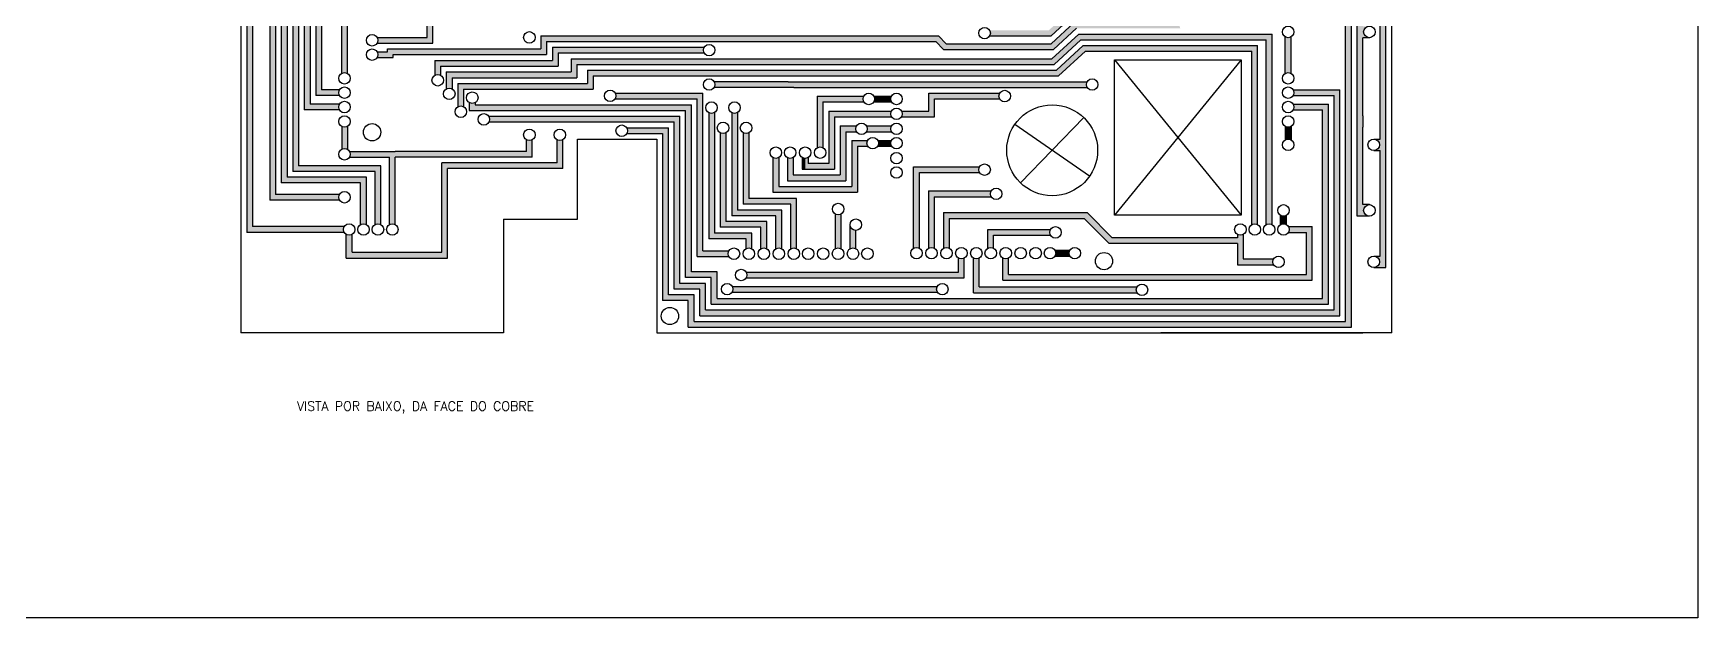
# Model space of a CAD drawing. Header units: millimetres. Extents: x -2849 to 258, y -823 to -139.
# Drawn here: x -435.8 to -146.5, y -435.7 to -334 of the extents above; entities that cross this region are included whole.
import ezdxf

# ---------------------------------------------------------------- set-up
doc = ezdxf.new("R2010")
doc.units = ezdxf.units.MM
doc.styles.add('200-R060', font='romans.shx', dxfattribs={"height": 30})

msp = doc.modelspace()

# ---------------------------------------------------------------- hatches: boundary and pattern name
at = {"lineweight": 30}
for points in [[(-397.724, -278.542), (-398.724, -278.542), (-398.724, -368.668), (-381.79, -368.668, -0.1316527), (-381.924, -368.168, -0.1316527), (-381.79, -367.668), (-397.724, -367.668), (-397.724, -321.631), (-396.596, -321.631, -0.4142136), (-397.596, -320.631, -0.4142136), (-396.596, -319.631), (-397.724, -319.631)], [(-373.937, -278.542), (-374.937, -278.542), (-374.937, -294.05), (-392.724, -294.05), (-392.724, -360.076), (-378.924, -360.076), (-378.924, -367.302, -0.2679496), (-377.924, -367.302), (-377.924, -359.076), (-391.724, -359.076), (-391.724, -295.05), (-373.937, -295.05)], [(-371.937, -278.542), (-372.937, -278.542), (-372.937, -296.05), (-390.724, -296.05), (-390.724, -358.076), (-376.424, -358.076), (-376.424, -367.302, -0.2679496), (-375.424, -367.302), (-375.424, -357.076), (-389.724, -357.076), (-389.724, -297.05), (-371.937, -297.05)], [(-369.637, -278.542), (-370.637, -278.542), (-370.637, -298.05), (-388.724, -298.05), (-388.724, -347.368), (-382.59, -347.368, -0.1316527), (-382.724, -346.868, -0.1316527), (-382.59, -346.368), (-387.724, -346.368), (-387.724, -299.05), (-369.637, -299.05)], [(-367.037, -278.542), (-368.037, -278.542), (-368.037, -300.05), (-386.724, -300.05), (-386.724, -344.868), (-382.59, -344.868, -0.1316527), (-382.724, -344.368, -0.1316527), (-382.59, -343.868), (-385.724, -343.868), (-385.724, -301.05), (-367.037, -301.05)], [(-206.724, -278.542), (-207.724, -278.542), (-207.724, -384.168), (-301.617, -384.168), (-301.617, -385.168), (-206.724, -385.168)], [(-204.724, -278.542), (-205.724, -278.542), (-205.724, -365.846), (-203.596, -365.846, -0.4142136), (-204.596, -364.846, -0.4142136), (-203.596, -363.846), (-204.724, -363.846), (-204.724, -350.368), (-204.724, -348.368), (-204.724, -334.798), (-203.596, -334.798, -0.4142136), (-204.596, -333.798, -0.4142136), (-203.596, -332.798), (-204.724, -332.798)], [(-200.724, -278.542), (-201.724, -278.542), (-201.724, -352.433), (-202.851, -352.433, -0.4142136), (-201.851, -353.433, -0.4142136), (-202.851, -354.433), (-201.724, -354.433), (-201.724, -364.903), (-201.724, -372.787), (-202.851, -372.787, -0.4142136), (-201.851, -373.787, -0.4142136), (-202.851, -374.787), (-200.724, -374.787)], [(-212.288, -314.554, -0.2679496), (-213.288, -314.554), (-213.288, -330.168), (-255.686, -330.168), (-259.301, -333.499), (-269.614, -333.499, -0.1316527), (-269.48, -333.999, -0.1316527), (-269.614, -334.499), (-258.91, -334.499), (-255.295, -331.168), (-212.288, -331.168)], [(-381.224, -321.497, -0.2679496), (-382.224, -321.497), (-382.224, -341.002, -0.2679496), (-381.224, -341.002)], [(-301.617, -322.168), (-352.171, -322.168), (-352.171, -330.35), (-367.354, -330.35), (-367.354, -334.75), (-376.071, -334.75, -0.1316527), (-375.937, -335.25, -0.1316527), (-376.071, -335.75), (-366.354, -335.75), (-366.354, -331.35), (-351.171, -331.35), (-351.171, -323.168), (-301.617, -323.168)], [(-278.51, -334.457), (-301.617, -334.457), (-301.617, -335.457), (-278.937, -335.457), (-277.6, -336.852), (-258.513, -336.852), (-254.514, -333.168), (-236.459, -333.168, -0.1316527), (-236.593, -332.668, -0.1316527), (-236.459, -332.168), (-254.905, -332.168), (-258.903, -335.852), (-277.173, -335.852)], [(-301.617, -334.457), (-347.596, -334.457), (-347.596, -336.75), (-374.284, -336.75), (-374.284, -337.25), (-376.071, -337.25, -0.1316527), (-375.937, -337.75, -0.1316527), (-376.071, -338.25), (-373.284, -338.25), (-373.284, -337.75), (-346.596, -337.75), (-346.596, -335.457), (-301.617, -335.457)], [(-253.734, -335.168), (-221.524, -335.168), (-221.524, -367.302, -0.2679496), (-220.524, -367.302), (-220.524, -334.168), (-254.124, -334.168), (-258.779, -338.457), (-301.617, -338.457), (-301.617, -339.457), (-258.389, -339.457)], [(-217.224, -334.664, -0.2679496), (-218.224, -334.664), (-218.224, -341.002, -0.2679496), (-217.224, -341.002)], [(-319.354, -336.957, -0.1316527), (-319.22, -336.457), (-345.596, -336.457), (-345.596, -338.757), (-366.037, -338.757), (-366.037, -341.348, -0.2679782), (-365.037, -341.334), (-365.037, -339.757), (-344.596, -339.757), (-344.596, -337.457), (-319.22, -337.457, -0.1316527)], [(-301.617, -338.457), (-342.365, -338.457), (-342.365, -340.757), (-364.037, -340.757), (-364.037, -343.696, -0.2679782), (-363.037, -343.682), (-363.037, -341.757), (-341.365, -341.757), (-341.365, -339.457), (-301.617, -339.457)], [(-301.617, -340.457), (-339.495, -340.457), (-339.495, -342.757), (-362.037, -342.757), (-362.037, -346.818, -0.2679782), (-361.037, -346.804), (-361.037, -343.757), (-338.495, -343.757), (-338.495, -341.457), (-301.617, -341.457)], [(-252.646, -342.457), (-301.617, -342.457), (-301.617, -343.457), (-252.646, -343.457, -0.1316527), (-252.78, -342.957, -0.1316527)], [(-208.724, -343.868), (-216.858, -343.868, -0.1316527), (-216.724, -344.368, -0.1316527), (-216.858, -344.868), (-209.724, -344.868), (-209.724, -382.168), (-301.617, -382.168), (-301.617, -383.168), (-208.724, -383.168)], [(-301.617, -380.168), (-316.979, -380.168), (-316.979, -375.534), (-321.437, -375.534), (-321.437, -346.457), (-359.037, -346.457), (-359.037, -346.11, -0.2679782), (-360.037, -346.097), (-360.037, -347.457), (-322.437, -347.457), (-322.437, -376.534), (-317.979, -376.534), (-317.979, -381.168), (-301.617, -381.168)], [(-314.915, -371.882), (-319.437, -371.882), (-319.437, -344.457), (-334.663, -344.457, -0.1221982), (-334.547, -344.925, -0.141339), (-334.7, -345.457), (-320.437, -345.457), (-320.437, -372.882), (-314.915, -372.882, -0.1316527), (-315.049, -372.382, -0.1316527)], [(-210.724, -346.368), (-216.858, -346.368, -0.1316527), (-216.724, -346.868, -0.1316527), (-216.858, -347.368), (-211.724, -347.368), (-211.724, -380.168), (-301.617, -380.168), (-301.617, -381.168), (-210.724, -381.168)], [(-291.479, -344.957), (-299.576, -344.957), (-299.576, -353.939, -0.2679782), (-298.576, -353.925), (-298.576, -345.957), (-291.479, -345.957, -0.1316527), (-291.613, -345.457, -0.1316527)], [(-286.669, -344.957), (-289.747, -344.957, -0.1316527), (-289.613, -345.457, -0.1316527), (-289.747, -345.957), (-286.669, -345.957, -0.1316527), (-286.803, -345.457, -0.1316527)], [(-279.173, -345.457), (-267.846, -345.457, -0.1316527), (-267.98, -344.957, -0.1316527), (-267.846, -344.457), (-280.173, -344.457), (-280.173, -347.557), (-284.937, -347.557, -0.1316527), (-284.803, -348.057, -0.1316527), (-284.937, -348.557), (-279.173, -348.557)], [(-301.617, -382.168), (-318.979, -382.168), (-318.979, -377.534), (-323.437, -377.534), (-323.437, -348.457), (-356.692, -348.457, -0.147642), (-356.525, -349.011, -0.1162859), (-356.631, -349.457), (-324.437, -349.457), (-324.437, -378.534), (-319.979, -378.534), (-319.979, -383.168), (-301.617, -383.168)], [(-310.949, -368.788), (-317.437, -368.788), (-317.437, -347.832, -0.2679496), (-318.437, -347.832), (-318.437, -369.788), (-311.949, -369.788), (-311.949, -371.516, -0.2679496), (-310.949, -371.516)], [(-305.749, -364.788), (-313.437, -364.788), (-313.437, -347.832, -0.2679496), (-314.437, -347.832), (-314.437, -365.788), (-306.749, -365.788), (-306.749, -371.516, -0.2679496), (-305.749, -371.516)], [(-286.669, -347.557), (-297.576, -347.557), (-297.576, -356.682), (-301.164, -356.682), (-301.164, -355.664, -0.1196535), (-301.617, -355.797), (-301.617, -357.682), (-296.576, -357.682), (-296.576, -348.557), (-286.669, -348.557, -0.1316527), (-286.803, -348.057, -0.1316527)], [(-381.224, -350.234, -0.2679496), (-382.224, -350.234), (-382.224, -354.215, -0.2679496), (-381.224, -354.215)], [(-363.811, -357.583), (-343.795, -357.583), (-343.795, -352.57, -0.2679496), (-344.795, -352.57), (-344.795, -356.583), (-364.811, -356.583), (-364.811, -372.125), (-380.424, -372.125), (-380.424, -369.034, -0.2679496), (-381.424, -369.034), (-381.424, -373.125), (-363.811, -373.125)], [(-301.617, -384.168), (-320.979, -384.168), (-320.979, -379.534), (-325.437, -379.534), (-325.437, -350.457), (-332.698, -350.457, -0.1404097), (-332.547, -350.987, -0.1230855), (-332.664, -351.457), (-326.437, -351.457), (-326.437, -380.534), (-321.979, -380.534), (-321.979, -385.168), (-301.617, -385.168)], [(-308.349, -366.788), (-315.437, -366.788), (-315.437, -351.361, -0.2679496), (-316.437, -351.361), (-316.437, -367.788), (-309.349, -367.788), (-309.349, -371.516, -0.2679496), (-308.349, -371.516)], [(-311.437, -351.361, -0.2679496), (-312.437, -351.361), (-312.437, -363.788), (-304.149, -363.788), (-304.149, -371.516, -0.2679496), (-303.149, -371.516), (-303.149, -362.788), (-311.437, -362.788)], [(-294.576, -351.157), (-292.738, -351.157, -0.1316527), (-292.872, -350.657, -0.1316527), (-292.738, -350.157), (-295.576, -350.157), (-295.576, -358.682), (-301.617, -358.682), (-301.617, -359.682), (-294.576, -359.682)], [(-292.576, -353.657), (-290.791, -353.657, -0.1316527), (-290.925, -353.157, -0.1316527), (-290.791, -352.657), (-293.576, -352.657), (-293.576, -360.682), (-301.617, -360.682), (-301.617, -361.682), (-292.576, -361.682)], [(-286.669, -350.157), (-291.006, -350.157, -0.1316527), (-290.872, -350.657, -0.1316527), (-291.006, -351.157), (-286.669, -351.157, -0.1316527), (-286.803, -350.657, -0.1316527)], [(-306.264, -355.664, -0.2679496), (-307.264, -355.664), (-307.264, -361.682), (-301.617, -361.682), (-301.617, -360.682), (-306.264, -360.682)], [(-301.617, -355.797, -0.1436893), (-302.164, -355.664), (-302.164, -357.682), (-301.617, -357.682)], [(-271.48, -357.761, -0.1316527), (-271.346, -357.261), (-282.812, -357.261), (-282.812, -371.413, -0.2679496), (-281.812, -371.413), (-281.812, -358.261), (-271.346, -358.261, -0.1316527)], [(-269.346, -361.457), (-280.224, -361.457), (-280.224, -371.42, -0.2679782), (-279.224, -371.407), (-279.224, -362.457), (-269.346, -362.457, -0.1316527), (-269.48, -361.957, -0.1316527)], [(-295.442, -365.478, -0.2679496), (-296.442, -365.478), (-296.442, -371.512, -0.2679601), (-295.442, -371.52)], [(-252.648, -365.23), (-277.624, -365.23), (-277.624, -371.42, -0.2679782), (-276.624, -371.407), (-276.624, -366.23), (-253.169, -366.23), (-248.855, -370.631), (-226.524, -370.631), (-226.524, -374.287), (-220.251, -374.287, -0.1316527), (-220.385, -373.787, -0.1316527), (-220.251, -373.287), (-225.524, -373.287), (-225.524, -369.034, -0.2679496), (-226.524, -369.034), (-226.524, -369.631), (-248.334, -369.631)], [(-292.849, -368.33, -0.3592392), (-293.849, -367.542), (-293.849, -371.516, -0.2679496), (-292.849, -371.516)], [(-274.012, -373.145, -0.2679496), (-275.012, -373.145), (-275.012, -375.584), (-301.617, -375.584), (-301.617, -376.584), (-274.012, -376.584)], [(-301.617, -375.584), (-311.916, -375.584, -0.1316527), (-311.782, -376.084, -0.1316527), (-311.916, -376.584), (-301.617, -376.584)]]:
    msp.add_hatch(color=1, dxfattribs=at).paths.add_polyline_path(points)
for points in [[(-393.724, -278.542), (-394.724, -278.542), (-394.724, -363.059), (-382.59, -363.059, -0.1316527), (-382.724, -362.559, -0.1316527), (-382.59, -362.059), (-393.724, -362.059)], [(-252.953, -337.168), (-224.024, -337.168), (-224.024, -367.302, -0.2679496), (-223.024, -367.302), (-223.024, -336.168), (-253.343, -336.168), (-257.998, -340.457), (-301.617, -340.457), (-301.617, -341.457), (-257.608, -341.457)], [(-301.617, -342.457), (-304.611, -342.457), (-317.488, -342.457, -0.1316527), (-317.354, -342.957, -0.1316527), (-317.488, -343.457), (-303.611, -343.457), (-301.617, -343.457)], [(-372.924, -355.583), (-349.096, -355.583), (-349.096, -352.57, -0.2679496), (-350.096, -352.57), (-350.096, -354.583), (-372.924, -354.583), (-380.858, -354.581, -0.1316527), (-380.724, -355.081, -0.1316527), (-380.858, -355.581), (-373.924, -355.581), (-373.924, -367.302, -0.2679496), (-372.924, -367.302)], [(-286.669, -352.657), (-289.059, -352.657, -0.1316527), (-288.925, -353.157, -0.1316527), (-289.059, -353.657), (-286.669, -353.657, -0.1316527), (-286.803, -353.157, -0.1316527)], [(-217.224, -350.234, -0.2679496), (-218.224, -350.234), (-218.224, -352.567, -0.2679496), (-217.224, -352.567)], [(-301.617, -358.682), (-303.764, -358.682), (-303.764, -355.664, -0.2679496), (-304.764, -355.664), (-304.764, -359.682), (-301.617, -359.682)], [(-218.024, -365.712, -0.2679496), (-219.024, -365.712), (-219.024, -367.302, -0.2679496), (-218.024, -367.302)], [(-259.034, -368.171), (-269.912, -368.171), (-269.912, -371.413, -0.2679496), (-268.912, -371.413), (-268.912, -369.171), (-259.034, -369.171, -0.1316527), (-259.168, -368.671, -0.1316527)], [(-213.531, -367.668), (-217.658, -367.668, -0.1316527), (-217.524, -368.168, -0.1316527), (-217.658, -368.668), (-214.531, -368.668), (-214.531, -375.979), (-266.312, -375.979), (-266.312, -373.145, -0.2679496), (-267.312, -373.145), (-267.312, -376.979), (-213.531, -376.979)], [(-244.125, -378.668, -0.1316527), (-243.991, -378.168), (-271.412, -378.168), (-271.412, -373.145, -0.2679496), (-272.412, -373.145), (-272.412, -379.168), (-243.991, -379.168, -0.1316527)], [(-255.675, -371.779), (-258.246, -371.779, -0.1316527), (-258.112, -372.279, -0.1316527), (-258.246, -372.779), (-255.675, -372.779, -0.1316527), (-255.809, -372.279, -0.1316527)], [(-301.617, -378.056), (-314.349, -378.056, -0.1316527), (-314.215, -378.556, -0.1316527), (-314.349, -379.056), (-301.617, -379.056)], [(-278.688, -378.056), (-301.617, -378.056), (-301.617, -379.056), (-278.688, -379.056, -0.1316527), (-278.822, -378.556, -0.1316527)]]:
    msp.add_hatch(color=1, dxfattribs=at).paths.add_polyline_path(points, flags=17)

# ---------------------------------------------------------------- linework, layer by layer
at = {"color": 3, "lineweight": 30}
for p, q in [((-146.536, -138.934), (-146.536, -435.705)), ((-146.536, -435.705), (-725.11, -435.705))]:
    msp.add_line(p, q, dxfattribs=at)
at = {"color": 5}
for p, q in [((-399.724, -196.168), (-399.724, -386.168)), ((-199.724, -386.168), (-199.724, -196.168)), ((-247.897, -338.668), (-225.897, -338.668)), ((-247.897, -365.668), (-247.897, -338.668)), ((-225.897, -338.668), (-247.897, -365.668)), ((-247.897, -338.668), (-225.897, -365.668)), ((-225.897, -338.668), (-225.897, -365.668)), ((-252.226, -358.875), (-265.235, -349.907)), ((-264.215, -360.077), (-253.246, -348.705)), ((-341.237, -366.35), (-341.237, -352.457)), ((-341.237, -352.457), (-327.437, -352.457)), ((-327.437, -352.457), (-327.437, -386.168)), ((-354.124, -366.35), (-354.124, -386.168)), ((-354.124, -366.35), (-341.237, -366.35)), ((-225.897, -365.668), (-247.897, -365.668)), ((-354.124, -386.168), (-399.724, -386.168)), ((-327.437, -386.168), (-204.724, -386.168)), ((-199.724, -386.168), (-239.824, -386.168))]:
    msp.add_line(p, q, dxfattribs=at)
at = {"color": 2, "lineweight": 30}
for p, q in [((-398.724, -197.168), (-398.724, -368.668)), ((-200.724, -374.787), (-200.724, -197.168)), ((-393.724, -202.168), (-393.724, -362.059)), ((-205.724, -365.846), (-205.724, -202.168)), ((-207.724, -384.168), (-207.724, -210.541)), ((-206.724, -385.168), (-206.724, -209.541)), ((-201.724, -352.433), (-201.724, -245.961)), ((-394.724, -250.852), (-394.724, -363.059)), ((-392.724, -294.05), (-392.724, -360.076)), ((-391.724, -295.05), (-391.724, -359.076)), ((-390.724, -296.05), (-390.724, -358.076)), ((-389.724, -297.05), (-389.724, -357.076)), ((-388.724, -298.05), (-388.724, -347.368)), ((-387.724, -299.05), (-387.724, -346.368)), ((-386.724, -300.05), (-386.724, -344.868)), ((-385.724, -301.05), (-385.724, -343.868)), ((-397.724, -321.631), (-397.724, -367.668)), ((-382.224, -341.002), (-382.224, -321.497)), ((-381.224, -341.002), (-381.224, -321.497)), ((-367.354, -334.75), (-367.354, -330.35)), ((-366.354, -335.75), (-366.354, -331.35)), ((-258.91, -334.499), (-255.295, -331.168)), ((-258.903, -335.852), (-254.905, -332.168)), ((-376.071, -334.75), (-367.354, -334.75)), ((-347.596, -334.457), (-278.51, -334.457)), ((-347.596, -334.457), (-347.596, -336.75)), ((-346.596, -335.457), (-278.937, -335.457)), ((-346.596, -335.457), (-346.596, -337.75)), ((-277.6, -336.852), (-278.937, -335.457)), ((-277.173, -335.852), (-278.51, -334.457)), ((-269.614, -334.499), (-258.91, -334.499)), ((-258.779, -338.457), (-254.124, -334.168)), ((-258.513, -336.852), (-254.514, -333.168)), ((-258.389, -339.457), (-253.734, -335.168)), ((-254.124, -334.168), (-220.524, -334.168)), ((-253.734, -335.168), (-221.524, -335.168)), ((-221.524, -367.302), (-221.524, -335.168)), ((-220.524, -367.302), (-220.524, -334.168)), ((-218.224, -341.002), (-218.224, -334.664)), ((-217.224, -341.002), (-217.224, -334.664)), ((-204.724, -348.368), (-204.724, -334.798)), ((-203.596, -334.798), (-204.724, -334.798)), ((-376.071, -335.75), (-366.354, -335.75)), ((-376.071, -337.25), (-374.284, -337.25)), ((-376.071, -338.25), (-373.284, -338.25)), ((-374.284, -336.75), (-347.596, -336.75)), ((-374.284, -337.25), (-374.284, -336.75)), ((-373.284, -337.75), (-346.596, -337.75)), ((-373.284, -338.25), (-373.284, -337.75)), ((-345.596, -336.457), (-345.596, -338.757)), ((-345.596, -336.457), (-319.22, -336.457)), ((-344.596, -337.457), (-344.596, -339.757)), ((-344.596, -337.457), (-319.22, -337.457)), ((-342.365, -338.457), (-342.365, -340.757)), ((-342.365, -338.457), (-258.779, -338.457)), ((-277.6, -336.852), (-258.513, -336.852)), ((-277.173, -335.852), (-258.903, -335.852)), ((-257.998, -340.457), (-253.343, -336.168)), ((-257.608, -341.457), (-252.953, -337.168)), ((-253.343, -336.168), (-223.024, -336.168)), ((-252.953, -337.168), (-224.024, -337.168)), ((-224.024, -367.302), (-224.024, -337.168)), ((-223.024, -367.302), (-223.024, -336.168)), ((-366.037, -338.757), (-345.596, -338.757)), ((-366.037, -338.757), (-366.037, -341.348)), ((-365.037, -339.757), (-344.596, -339.757)), ((-365.037, -339.757), (-365.037, -341.334)), ((-364.037, -340.757), (-342.365, -340.757)), ((-364.037, -340.757), (-364.037, -343.696)), ((-341.365, -339.457), (-341.365, -341.757)), ((-341.365, -339.457), (-258.389, -339.457)), ((-339.495, -340.457), (-339.495, -342.757)), ((-339.495, -340.457), (-257.998, -340.457)), ((-382.59, -343.868), (-385.724, -343.868)), ((-363.037, -341.757), (-341.365, -341.757)), ((-363.037, -341.757), (-363.037, -343.682)), ((-362.037, -342.757), (-339.495, -342.757)), ((-362.037, -342.757), (-362.037, -346.818)), ((-361.037, -343.757), (-338.495, -343.757)), ((-361.037, -343.757), (-361.037, -346.804)), ((-338.495, -341.457), (-338.495, -343.757)), ((-338.495, -341.457), (-257.608, -341.457)), ((-304.611, -342.457), (-317.488, -342.457)), ((-303.611, -343.457), (-317.488, -343.457)), ((-304.611, -342.457), (-252.646, -342.457)), ((-303.611, -343.457), (-252.646, -343.457)), ((-216.858, -343.868), (-208.724, -343.868)), ((-208.724, -383.168), (-208.724, -343.868)), ((-382.59, -346.368), (-387.724, -346.368)), ((-382.59, -344.868), (-386.724, -344.868)), ((-360.037, -346.097), (-360.037, -347.457)), ((-359.037, -346.11), (-359.037, -346.457)), ((-359.037, -346.457), (-321.437, -346.457)), ((-334.7, -345.457), (-320.437, -345.457)), ((-334.663, -344.457), (-319.437, -344.457)), ((-321.437, -375.534), (-321.437, -346.457)), ((-320.437, -372.882), (-320.437, -345.457)), ((-319.437, -371.882), (-319.437, -344.457)), ((-299.576, -344.957), (-291.479, -344.957)), ((-299.576, -344.957), (-299.576, -353.939)), ((-298.576, -345.957), (-291.479, -345.957)), ((-298.576, -345.957), (-298.576, -353.925)), ((-289.747, -344.957), (-286.669, -344.957)), ((-289.747, -345.957), (-286.669, -345.957)), ((-280.173, -344.457), (-267.846, -344.457)), ((-280.173, -347.557), (-280.173, -344.457)), ((-279.173, -345.457), (-267.846, -345.457)), ((-279.173, -348.557), (-279.173, -345.457)), ((-216.858, -344.868), (-209.724, -344.868)), ((-216.858, -346.368), (-210.724, -346.368)), ((-210.724, -381.168), (-210.724, -346.368)), ((-209.724, -382.168), (-209.724, -344.868)), ((-382.59, -347.368), (-388.724, -347.368)), ((-360.037, -347.457), (-322.437, -347.457)), ((-356.692, -348.457), (-323.437, -348.457)), ((-356.631, -349.457), (-324.437, -349.457)), ((-324.437, -378.534), (-324.437, -349.457)), ((-323.437, -377.534), (-323.437, -348.457)), ((-322.437, -376.534), (-322.437, -347.457)), ((-318.437, -347.832), (-318.437, -369.788)), ((-317.437, -347.832), (-317.437, -368.788)), ((-314.437, -347.832), (-314.437, -365.788)), ((-313.437, -347.832), (-313.437, -364.788)), ((-297.576, -347.557), (-286.669, -347.557)), ((-297.576, -347.557), (-297.576, -356.682)), ((-296.576, -348.557), (-286.669, -348.557)), ((-296.576, -348.557), (-296.576, -357.682)), ((-284.937, -347.557), (-280.173, -347.557)), ((-284.937, -348.557), (-279.173, -348.557)), ((-216.858, -347.368), (-211.724, -347.368)), ((-211.724, -380.168), (-211.724, -347.368)), ((-204.724, -348.368), (-204.724, -350.368)), ((-382.224, -350.234), (-382.224, -354.215)), ((-381.224, -350.234), (-381.224, -354.215)), ((-350.096, -354.583), (-350.096, -352.57)), ((-349.096, -355.583), (-349.096, -352.57)), ((-344.795, -356.583), (-344.795, -352.57)), ((-343.795, -357.583), (-343.795, -352.57)), ((-332.698, -350.457), (-325.437, -350.457)), ((-332.664, -351.457), (-326.437, -351.457)), ((-326.437, -351.457), (-326.437, -380.534)), ((-325.437, -379.534), (-325.437, -350.457)), ((-316.437, -351.361), (-316.437, -367.788)), ((-315.437, -351.361), (-315.437, -366.788)), ((-312.437, -351.361), (-312.437, -363.788)), ((-311.437, -351.361), (-311.437, -362.788)), ((-295.576, -350.157), (-295.576, -358.682)), ((-295.576, -350.157), (-292.738, -350.157)), ((-294.576, -351.157), (-294.576, -359.682)), ((-294.576, -351.157), (-292.738, -351.157)), ((-293.576, -352.657), (-293.576, -360.682)), ((-293.576, -352.657), (-290.791, -352.657)), ((-291.006, -350.157), (-286.669, -350.157)), ((-291.006, -351.157), (-286.669, -351.157)), ((-289.059, -352.657), (-286.669, -352.657)), ((-218.224, -350.234), (-218.224, -352.567)), ((-217.224, -350.234), (-217.224, -352.567)), ((-204.724, -363.846), (-204.724, -350.368)), ((-202.851, -352.433), (-201.724, -352.433)), ((-202.851, -352.433), (-201.724, -352.433)), ((-201.724, -352.433), (-201.724, -352.471)), ((-201.724, -352.433), (-201.724, -352.471)), ((-380.858, -354.581), (-372.924, -354.581)), ((-380.858, -355.581), (-373.924, -355.581)), ((-373.924, -367.302), (-373.924, -355.581)), ((-350.096, -354.583), (-372.924, -354.583)), ((-349.096, -355.583), (-372.924, -355.583)), ((-372.924, -367.302), (-372.924, -355.583)), ((-307.264, -355.664), (-307.264, -361.682)), ((-306.264, -355.664), (-306.264, -360.682)), ((-304.764, -355.664), (-304.764, -359.682)), ((-303.764, -355.664), (-303.764, -358.682)), ((-302.164, -355.664), (-302.164, -357.682)), ((-301.164, -355.664), (-301.164, -356.682)), ((-292.576, -353.657), (-292.576, -361.682)), ((-292.576, -353.657), (-290.791, -353.657)), ((-289.059, -353.657), (-286.669, -353.657)), ((-202.851, -354.433), (-201.724, -354.433)), ((-201.724, -372.787), (-201.724, -354.433)), ((-201.724, -364.903), (-201.724, -354.433)), ((-201.724, -364.903), (-201.724, -354.433)), ((-376.424, -358.076), (-390.724, -358.076)), ((-375.424, -357.076), (-389.724, -357.076)), ((-376.424, -367.302), (-376.424, -358.076)), ((-375.424, -367.302), (-375.424, -357.076)), ((-344.795, -356.583), (-364.811, -356.583)), ((-364.811, -372.125), (-364.811, -356.583)), ((-343.795, -357.583), (-363.811, -357.583)), ((-363.811, -373.125), (-363.811, -357.583)), ((-303.764, -358.682), (-295.576, -358.682)), ((-302.164, -357.682), (-296.576, -357.682)), ((-297.576, -356.682), (-301.164, -356.682)), ((-282.812, -371.413), (-282.812, -357.261)), ((-282.812, -357.261), (-271.346, -357.261)), ((-281.812, -371.413), (-281.812, -358.261)), ((-281.812, -358.261), (-271.346, -358.261)), ((-378.924, -360.076), (-392.724, -360.076)), ((-377.924, -359.076), (-391.724, -359.076)), ((-378.924, -367.302), (-378.924, -360.076)), ((-377.924, -367.302), (-377.924, -359.076)), ((-306.264, -360.682), (-293.576, -360.682)), ((-304.764, -359.682), (-294.576, -359.682)), ((-280.224, -361.457), (-269.346, -361.457)), ((-280.224, -361.457), (-280.224, -371.42)), ((-382.59, -363.059), (-394.724, -363.059)), ((-382.59, -362.059), (-393.724, -362.059)), ((-304.149, -363.788), (-312.437, -363.788)), ((-303.149, -362.788), (-311.437, -362.788)), ((-307.264, -361.682), (-292.576, -361.682)), ((-304.149, -371.516), (-304.149, -363.788)), ((-303.149, -371.516), (-303.149, -362.788)), ((-279.224, -362.457), (-269.346, -362.457)), ((-279.224, -362.457), (-279.224, -371.407)), ((-203.596, -363.846), (-204.724, -363.846)), ((-203.596, -363.846), (-204.724, -363.846)), ((-308.349, -366.788), (-315.437, -366.788)), ((-306.749, -365.788), (-314.437, -365.788)), ((-305.749, -364.788), (-313.437, -364.788)), ((-308.349, -371.516), (-308.349, -366.788)), ((-306.749, -371.516), (-306.749, -365.788)), ((-305.749, -371.516), (-305.749, -364.788)), ((-296.442, -365.478), (-296.442, -371.512)), ((-295.442, -365.478), (-295.442, -371.52)), ((-277.624, -365.23), (-277.624, -371.42)), ((-277.624, -365.23), (-252.648, -365.23)), ((-276.624, -366.23), (-276.624, -371.407)), ((-276.624, -366.23), (-253.169, -366.23)), ((-253.169, -366.23), (-248.855, -370.631)), ((-252.648, -365.23), (-248.334, -369.631)), ((-219.024, -367.302), (-219.024, -365.712)), ((-218.024, -367.302), (-218.024, -365.712)), ((-203.596, -365.846), (-205.724, -365.846)), ((-381.79, -368.668), (-398.724, -368.668)), ((-381.79, -367.668), (-397.724, -367.668)), ((-381.424, -373.125), (-381.424, -369.034)), ((-380.424, -372.125), (-380.424, -369.034)), ((-311.949, -369.788), (-318.437, -369.788)), ((-310.949, -368.788), (-317.437, -368.788)), ((-309.349, -367.788), (-316.437, -367.788)), ((-311.949, -371.516), (-311.949, -369.788)), ((-310.949, -371.516), (-310.949, -368.788)), ((-309.349, -371.516), (-309.349, -367.788)), ((-293.849, -371.516), (-293.849, -367.542)), ((-292.849, -371.516), (-292.849, -368.33)), ((-269.912, -371.413), (-269.912, -368.171)), ((-269.912, -368.171), (-259.034, -368.171)), ((-268.912, -371.413), (-268.912, -369.171)), ((-268.912, -369.171), (-259.034, -369.171)), ((-226.524, -369.631), (-248.334, -369.631)), ((-226.524, -369.034), (-226.524, -369.631)), ((-225.524, -369.034), (-225.524, -373.287)), ((-217.658, -367.668), (-213.531, -367.668)), ((-217.658, -368.668), (-214.531, -368.668)), ((-214.531, -375.979), (-214.531, -368.668)), ((-213.531, -376.979), (-213.531, -367.668)), ((-381.424, -373.125), (-363.811, -373.125)), ((-380.424, -372.125), (-364.811, -372.125)), ((-320.437, -372.882), (-314.915, -372.882)), ((-319.437, -371.882), (-314.915, -371.882)), ((-275.012, -375.584), (-275.012, -373.145)), ((-274.012, -376.584), (-274.012, -373.145)), ((-272.412, -379.168), (-272.412, -373.145)), ((-271.412, -378.168), (-271.412, -373.145)), ((-267.312, -376.979), (-267.312, -373.145)), ((-266.312, -375.979), (-266.312, -373.145)), ((-258.246, -371.779), (-255.675, -371.779)), ((-258.246, -372.779), (-255.675, -372.779)), ((-226.524, -370.631), (-248.855, -370.631)), ((-226.524, -370.631), (-226.524, -374.287)), ((-202.851, -372.787), (-201.724, -372.787)), ((-202.851, -372.787), (-201.724, -372.787)), ((-316.979, -375.534), (-321.437, -375.534)), ((-316.979, -380.168), (-316.979, -375.534)), ((-311.916, -375.584), (-275.012, -375.584)), ((-266.312, -375.979), (-214.531, -375.979)), ((-226.524, -374.287), (-220.251, -374.287)), ((-225.524, -373.287), (-220.251, -373.287)), ((-202.851, -374.787), (-200.724, -374.787)), ((-319.979, -378.534), (-324.437, -378.534)), ((-318.979, -377.534), (-323.437, -377.534)), ((-317.979, -376.534), (-322.437, -376.534)), ((-319.979, -383.168), (-319.979, -378.534)), ((-318.979, -382.168), (-318.979, -377.534)), ((-317.979, -381.168), (-317.979, -376.534)), ((-314.349, -378.056), (-278.688, -378.056)), ((-311.916, -376.584), (-274.012, -376.584)), ((-271.412, -378.168), (-243.991, -378.168)), ((-267.312, -376.979), (-213.531, -376.979)), ((-321.979, -380.534), (-326.437, -380.534)), ((-321.979, -380.534), (-326.437, -380.534)), ((-320.979, -379.534), (-325.437, -379.534)), ((-321.979, -385.168), (-321.979, -380.534)), ((-320.979, -384.168), (-320.979, -379.534)), ((-317.979, -381.168), (-210.724, -381.168)), ((-316.979, -380.168), (-211.724, -380.168)), ((-314.349, -379.056), (-278.688, -379.056)), ((-272.412, -379.168), (-243.991, -379.168)), ((-320.979, -384.168), (-207.724, -384.168)), ((-319.979, -383.168), (-208.724, -383.168)), ((-318.979, -382.168), (-209.724, -382.168)), ((-321.979, -385.168), (-206.724, -385.168))]:
    msp.add_line(p, q, dxfattribs=at)
at = {"color": 4, "lineweight": 30}
msp.add_line((-399.725, -351.32), (-399.725, -363.32), dxfattribs=at)
at = {"color": 3}
for centre in [(-376.937, -335.25), (-349.596, -334.75), (-270.48, -333.999), (-217.724, -333.798), (-203.596, -333.798), (-376.937, -337.75), (-376.937, -337.75), (-318.354, -336.957), (-381.724, -341.868), (-365.525, -342.207), (-217.724, -341.868), (-381.724, -344.368), (-363.525, -344.555), (-359.525, -345.238), (-335.547, -344.925), (-318.354, -342.957), (-266.98, -344.957), (-251.78, -342.957), (-217.724, -344.368), (-381.724, -346.868), (-361.525, -347.677), (-317.937, -346.966), (-313.937, -346.966), (-290.613, -345.457), (-285.803, -345.457), (-285.803, -348.057), (-217.724, -346.868), (-381.724, -349.368), (-357.525, -349.011), (-333.547, -350.987), (-315.937, -350.495), (-311.937, -350.495), (-291.872, -350.657), (-285.803, -350.657), (-217.724, -349.368), (-349.596, -351.704), (-344.295, -351.704), (-289.925, -353.157), (-285.803, -353.157), (-217.724, -353.433), (-202.851, -353.433), (-381.724, -355.081), (-306.764, -354.798), (-304.264, -354.798), (-304.264, -354.798), (-301.664, -354.798), (-299.064, -354.798), (-285.803, -355.757), (-285.803, -358.257), (-270.48, -357.761), (-381.724, -362.559), (-268.48, -361.957), (-295.942, -364.612), (-218.524, -364.846), (-203.596, -364.846), (-380.924, -368.168), (-378.424, -368.168), (-375.924, -368.168), (-373.424, -368.168), (-292.872, -367.33), (-226.024, -368.168), (-223.524, -368.168), (-221.024, -368.168), (-218.524, -368.168), (-258.168, -368.671), (-314.049, -372.382), (-311.449, -372.382), (-308.849, -372.382), (-306.249, -372.382), (-303.649, -372.382), (-301.149, -372.382), (-301.149, -372.382), (-298.549, -372.382), (-295.949, -372.382), (-293.349, -372.382), (-290.849, -372.382), (-290.849, -372.382), (-282.312, -372.279), (-279.712, -372.279), (-277.112, -372.279), (-274.512, -372.279), (-271.912, -372.279), (-269.412, -372.279), (-269.412, -372.279), (-266.812, -372.279), (-264.212, -372.279), (-261.612, -372.279), (-259.112, -372.279), (-259.112, -372.279), (-254.809, -372.279), (-219.385, -373.787), (-202.851, -373.787), (-312.782, -376.084), (-315.215, -378.556), (-277.822, -378.556), (-243.125, -378.668)]:
    msp.add_circle(centre, 1, dxfattribs=at)
at = {"color": 5}
msp.add_circle((-258.73, -354.391), 7.9, dxfattribs=at)
at = {"color": 5, "lineweight": 30}
for centre in [(-376.937, -351.25), (-249.724, -373.668), (-325.173, -383.22)]:
    msp.add_circle(centre, 1.5, dxfattribs=at)

# ---------------------------------------------------------------- texts
at = {"color": 2, "style": '200-R060'}
msp.add_text('VISTA POR BAIXO, DA FACE DO COBRE', height=1.6, dxfattribs=at).set_placement((-389.992, -399.695))

doc.saveas('drawing.dxf')
